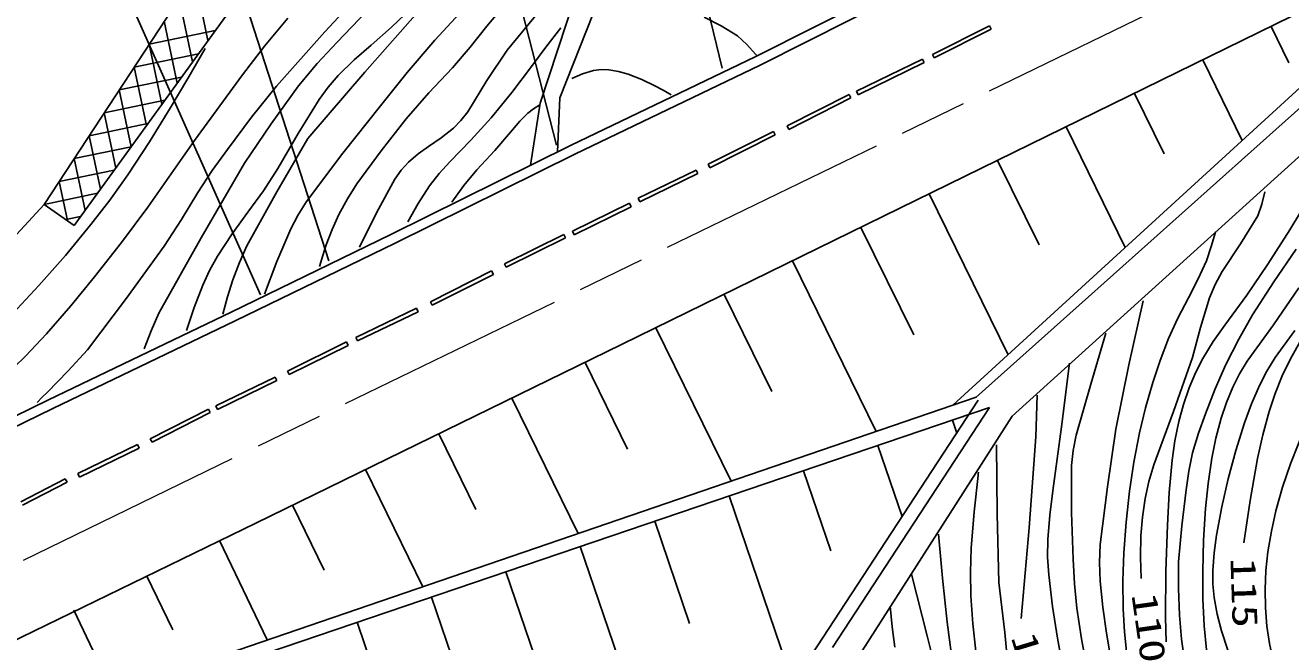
# Model space of a CAD drawing. Units: millimetres, scale not verified. Extents: x 40000 to 680000, y 20000 to 380000.
# Drawn here: x 491395 to 556766, y 279162 to 311026 of the extents above; entities that cross this region are included whole.
import ezdxf
from ezdxf.enums import TextEntityAlignment as Align

# ---------------------------------------------------------------- set-up
doc = ezdxf.new("R2010")
doc.units = ezdxf.units.MM
doc.header["$LTSCALE"] = 1000
doc.linetypes.add('CHAIN', pattern=[18.5, 12, -1.5, 3.5, -1.5])
for name, color, linetype, lineweight in [('M-BGD', 7, 'Continuous', 25), ('M-BGD-EXST', 7, 'Continuous', 25), ('M-BMK', 2, 'CHAIN', 13)]:
    doc.layers.add(name, color=color, linetype=linetype, lineweight=lineweight)
doc.styles.add('ＭＳ ゴシック', font='')
doc.styles.get('ＭＳ ゴシック').set_extended_font_data('MS Gothic')

msp = doc.modelspace()

# ---------------------------------------------------------------- linework, layer by layer
at = {"layer": 'M-BGD'}
for p, q in [((524374, 320843), (519009, 307269)), ((503338, 318495), (492373, 301769)), ((493922, 300681), (505878, 317220)), ((538267, 314022), (529133, 309418)), ((500127, 313596), (500827, 310232)), ((538489, 313574), (529354, 308970)), ((517989, 307008), (519867, 312695)), ((499351, 312414), (500033, 309135)), ((522199, 294520), (557677, 311910)), ((498576, 311231), (499240, 308038)), ((497801, 310048), (501205, 310756)), ((538262, 309523), (541210, 310997)), ((538352, 309344), (541300, 310818)), ((541300, 310818), (541210, 310997)), ((555757, 310969), (556677, 309092)), ((497801, 310048), (498447, 306941)), ((497025, 308865), (500336, 309554)), ((529133, 309418), (519560, 304815)), ((534336, 307619), (537750, 309281)), ((537837, 309102), (537750, 309281)), ((538262, 309523), (538352, 309344)), ((539311, 291382), (558890, 309306)), ((552224, 309238), (554266, 305073)), ((497025, 308865), (497654, 305844)), ((529354, 308970), (519780, 304366)), ((534424, 307439), (537837, 309102)), ((496250, 307683), (499467, 308352)), ((540520, 291796), (559242, 308550)), ((496250, 307683), (496861, 304746)), ((519009, 307269), (518897, 304486)), ((530746, 305823), (533955, 307452)), ((530836, 305645), (534045, 307274)), ((534045, 307274), (533955, 307452)), ((534336, 307619), (534424, 307439)), ((548692, 307506), (550222, 304385)), ((495475, 306500), (498598, 307150)), ((517499, 303792), (517989, 307008)), ((542382, 290820), (560044, 306828)), ((494699, 305317), (497729, 305948)), ((495475, 306500), (496068, 303649)), ((494699, 305317), (495275, 302552)), ((526673, 303845), (530048, 305542)), ((526763, 303666), (530138, 305363)), ((530138, 305363), (530048, 305542)), ((530746, 305823), (530836, 305645)), ((545160, 305775), (548218, 299536)), ((493924, 304134), (496860, 304745)), ((519560, 304815), (510278, 300210)), ((493924, 304134), (494482, 301455)), ((519780, 304366), (510498, 299761)), ((541627, 304043), (543767, 299678)), ((493149, 302952), (495991, 303543)), ((523059, 302086), (526055, 303545)), ((523147, 301907), (526142, 303366)), ((526142, 303366), (526055, 303545)), ((526673, 303845), (526763, 303666)), ((493149, 302952), (493570, 300928)), ((492373, 301769), (495122, 302341)), ((523059, 302086), (523147, 301907)), ((538095, 302311), (542170, 293999)), ((492373, 301769), (489495, 298648)), ((492373, 301769), (493922, 300681)), ((519664, 300379), (522613, 301824)), ((519752, 300200), (522701, 301645)), ((522701, 301645), (522613, 301824)), ((493495, 300981), (494253, 301139)), ((510278, 300210), (502023, 296192)), ((516154, 298697), (519217, 300214)), ((519306, 300035), (519217, 300214)), ((519664, 300379), (519752, 300200)), ((534563, 300580), (537289, 295019)), ((510498, 299761), (502240, 295742)), ((516243, 298518), (519306, 300035)), ((531030, 298848), (535354, 290027)), ((512331, 296737), (515483, 298328)), ((512421, 296558), (515574, 298149)), ((515574, 298149), (515483, 298328)), ((516154, 298697), (516243, 298518)), ((527498, 297117), (529961, 292092)), ((502023, 296192), (492596, 291662)), ((508466, 294892), (511598, 296399)), ((508553, 294712), (511684, 296219)), ((511684, 296219), (511598, 296399)), ((512331, 296737), (512421, 296558)), ((502240, 295742), (492813, 291211)), ((508466, 294892), (508553, 294712)), ((523966, 295385), (527852, 287458)), ((503309, 285292), (522199, 294520)), ((504935, 293155), (507990, 294658)), ((505023, 292976), (508078, 294479)), ((507990, 294658), (508078, 294479)), ((520310, 293597), (522500, 289114)), ((504935, 293155), (505023, 292976)), ((501231, 291351), (504305, 292845)), ((501318, 291172), (504392, 292665)), ((504392, 292665), (504305, 292845)), ((482276, 271850), (540520, 291796)), ((488298, 289554), (492596, 291662)), ((516532, 291751), (519951, 284752)), ((540625, 291647), (532000, 278452)), ((541210, 291264), (483544, 271677)), ((492813, 291211), (485819, 287824)), ((497853, 289648), (500860, 291181)), ((497944, 289470), (500951, 291003)), ((500951, 291003), (500860, 291181)), ((501231, 291351), (501318, 291172)), ((541210, 291264), (533102, 278859)), ((534231, 278065), (542382, 290820)), ((539288, 290611), (539514, 289948)), ((497853, 289648), (497944, 289470)), ((512754, 289906), (514667, 285990)), ((494104, 287852), (497198, 289350)), ((494191, 287672), (497285, 289170)), ((497198, 289350), (497285, 289170)), ((535444, 289305), (536692, 285631)), ((494104, 287852), (494191, 287672)), ((508976, 288060), (511934, 282006)), ((531599, 288000), (533004, 283865)), ((491161, 286394), (493459, 287587)), ((491253, 286217), (493551, 287410)), ((493551, 287410), (493459, 287587)), ((527755, 286694), (530715, 277978)), ((505198, 286215), (506834, 282866)), ((485241, 276499), (503309, 285292)), ((523910, 285388), (525707, 280098)), ((501428, 284391), (503888, 279251)), ((520066, 284082), (523095, 275164)), ((497664, 282590), (499014, 279770)), ((516222, 282776), (518060, 277365)), ((512377, 281471), (515475, 272350)), ((493900, 280788), (495939, 276529)), ((508533, 280165), (510412, 274632))]:
    msp.add_line(p, q, dxfattribs=at)
for points in [[(523290, 326780), (522586, 325844), (521929, 324870), (521461, 324028), (521041, 323145), (520494, 321942), (519894, 320767), (519377, 319901), (518810, 319069), (518157, 318225), (517457, 317419), (516380, 316282), (515252, 315180), (513572, 313608), (511935, 311995), (508934, 308599), (505985, 305170), (504391, 302418), (502847, 299632), (502454, 298766), (502113, 297870), (501843, 296985), (501606, 296089)], [(503748, 297123), (504397, 298824), (505105, 300512), (505488, 301233), (505922, 301925), (507807, 304414), (509739, 306866), (511125, 308584), (512558, 310263), (515114, 313045), (517628, 315871), (518648, 317200), (519720, 318497), (520941, 319975), (522208, 321411), (522609, 321756), (523031, 322094)], [(521923, 318400), (521196, 317882), (520504, 317315), (519983, 316785), (519504, 316211), (518512, 314869), (517473, 313568), (516336, 312293), (515246, 310981), (514376, 309889), (513459, 308834), (512244, 307534), (511075, 306196), (509776, 304535), (508527, 302838), (508036, 302062), (507592, 301247), (507239, 300476), (506939, 299675), (506762, 299126), (506593, 298563)], [(508661, 299561), (509543, 301325), (510487, 303074), (510819, 303532), (511198, 303951), (511687, 304378), (512217, 304761), (512884, 305211), (513516, 305709), (513900, 306110), (514248, 306560), (515242, 308164), (516286, 309734), (517668, 311415), (519012, 313145), (519415, 313745), (519868, 314312), (520216, 314634), (520593, 314928)], [(509432, 313467), (506877, 310695), (504365, 307882), (503085, 306270), (501845, 304613), (501056, 303518), (500311, 302382), (499466, 300979), (498571, 299609), (496616, 296915), (494612, 294256), (493600, 293141), (492535, 292058), (492272, 291797), (492001, 291529)], [(497542, 294300), (497892, 295233), (498298, 296142), (500482, 300036), (502722, 303904), (504089, 305924), (505503, 307905), (506474, 309047), (507499, 310157), (509780, 312552)], [(499726, 295244), (500115, 296436), (500558, 297598), (500918, 298359), (501331, 299091), (502084, 300239), (502899, 301370), (503692, 302475), (504442, 303623), (505485, 305431), (506570, 307190), (507040, 307826), (507563, 308431), (508392, 309236), (509267, 310002), (510317, 310924), (511323, 311889)], [(490263, 292817), (491397, 293927), (492489, 295079), (493751, 296525), (494973, 298019), (496372, 299804), (497729, 301633), (500143, 305068), (502608, 308471), (503759, 309945), (504963, 311389)], [(526468, 311441), (527341, 310992), (528189, 310487), (528670, 310039), (529123, 309534), (529169, 309480), (529216, 309426)], [(511160, 300873), (511693, 301815), (512281, 302729), (512777, 303364), (513328, 303970), (514414, 305082), (515459, 306239), (516522, 307546), (517538, 308890), (518289, 309887), (519055, 310888)], [(483189, 287420), (484081, 288695), (485027, 289942), (486038, 291140), (487094, 292299), (489617, 294917), (492098, 297578), (493465, 299130), (494784, 300720), (495758, 301985), (496691, 303296), (497812, 305000), (498882, 306735), (499793, 308274), (500692, 309821)], [(519632, 308279), (520182, 308511), (520750, 308686), (521139, 308737), (521536, 308729), (522045, 308646), (522546, 308503), (523242, 308230), (523914, 307900), (524343, 307668), (524767, 307429)], [(513427, 301888), (514051, 302741), (514722, 303555), (515658, 304561), (516561, 305619), (516939, 306070), (517358, 306476), (517657, 306701), (517970, 306912)], [(549033, 282436), (549000, 283527), (549027, 284630), (549109, 285600), (549252, 286561), (549442, 287441), (549690, 288303), (550719, 291065), (551691, 293848), (552103, 295410), (552571, 296946), (552871, 297626), (553231, 298291), (554178, 299724), (555063, 301175), (555270, 301778), (555437, 302412)], [(550339, 279160), (550303, 280422), (550324, 282803), (550405, 285189), (550492, 286870), (550640, 288553), (550784, 289553), (550987, 290545), (551228, 291427), (551525, 292291), (551849, 293056), (552231, 293802), (552769, 294678), (553364, 295531), (554500, 297084), (555589, 298676), (556727, 300459), (557817, 302278)], [(554341, 284277), (554665, 286456), (555050, 288632), (555320, 289858), (555648, 291067), (555958, 291996), (556323, 292902), (556755, 293788), (557241, 294648), (558152, 296062), (559112, 297443), (560688, 299691), (562228, 301978)], [(548295, 278485), (548172, 279667), (548107, 280866), (548096, 282308), (548144, 283750), (548260, 285345), (548436, 286945), (548665, 288451), (548955, 289954), (549267, 291256), (549640, 292553), (550021, 293702), (550458, 294829), (550944, 295893), (551489, 296943), (551977, 297885), (552413, 298858), (552663, 299583), (552874, 300334)], [(557046, 299449), (555892, 297772), (554791, 296065), (554080, 294797), (553421, 293496), (552866, 292236), (552362, 290941), (551997, 289944), (551689, 288932), (551496, 287986), (551360, 287016), (551136, 285158), (550971, 283289), (550970, 281909), (551030, 280531), (551129, 279297), (551289, 278072)], [(552422, 278742), (552295, 279974), (552227, 281379), (552220, 282787), (552265, 284418), (552371, 286056), (552503, 287348), (552696, 288642), (552907, 289682), (553179, 290712), (553450, 291530), (553777, 292323), (554124, 293005), (554525, 293659), (555884, 295545), (557190, 297461)], [(549140, 296790), (548404, 293478), (547728, 290149), (547294, 287173), (546921, 284186), (546896, 283249), (546931, 282300), (547060, 280953), (547250, 279602), (547512, 278063), (547832, 276539), (548975, 272504), (550063, 268442), (550719, 265753), (551372, 263054)], [(549998, 262754), (548763, 267585), (547494, 272414), (546847, 275060), (546255, 277735), (545959, 279308), (545722, 280898), (545592, 282159), (545522, 283434), (545448, 285845), (545435, 288262), (545529, 289050), (545682, 289831), (546448, 292473), (547208, 295116)], [(556976, 295255), (555968, 293852), (555531, 293139), (555147, 292398), (554742, 291455), (554387, 290474), (553936, 289038), (553544, 287585), (553211, 286137), (552936, 284667), (552809, 283752), (552743, 282838), (552751, 282145), (552820, 281446), (552975, 280586), (553193, 279722), (554432, 275925), (555602, 272146), (556154, 270257), (556767, 268375)], [(548637, 262309), (548388, 264097), (548080, 265875), (547716, 267502), (547292, 269127), (546327, 272428), (545420, 275741), (545042, 277537), (544722, 279348), (544462, 280981), (544263, 282620), (544211, 283535), (544220, 284450), (544318, 285703), (544478, 286964), (544928, 290269), (545340, 293568)], [(542836, 280354), (543250, 285054), (543604, 289754), (543636, 290822), (543661, 291901)], [(557335, 273965), (556548, 275977), (556177, 277067), (555864, 278174), (555671, 279064), (555537, 279973), (555460, 280911), (555442, 281864), (555485, 282835), (555588, 283812), (555767, 284877), (556005, 285930), (556349, 287153), (556751, 288358), (557553, 290364)], [(541563, 289332), (541597, 285778), (541692, 282215), (541997, 279645), (542243, 277059), (542367, 275926), (542552, 274796), (542796, 273821), (543101, 272850), (543681, 271173), (544204, 269479), (544479, 268593), (544812, 267729), (545339, 266606), (545809, 265463), (546115, 264483), (546367, 263473), (546565, 262538), (546748, 261588)], [(544997, 261609), (544134, 264883), (543214, 268142), (542514, 270828), (541756, 273500), (541293, 274927), (540888, 276368), (540662, 277513), (540495, 278670), (540341, 280093), (540246, 281528), (540223, 282765), (540261, 284001), (540408, 285874), (540616, 287755), (540625, 287835), (540636, 287924)], [(543555, 261219), (542523, 264321), (541547, 267449), (540997, 269401), (540505, 271367), (540098, 273282), (539747, 275218), (539350, 277686), (539011, 280172), (538775, 282438), (538576, 284718)], [(542112, 260655), (541111, 264734), (540167, 268833), (539766, 270922), (539422, 273032), (539146, 274595), (538811, 276149), (538000, 279398), (537168, 282646)], [(536075, 280992), (536183, 279930), (536321, 278873)]]:
    msp.add_lwpolyline(points, dxfattribs=at)
at = {"layer": 'M-BGD-EXST'}
for p, q in [((527387, 308808), (518081, 347363)), ((508407, 345388), (518845, 304822)), ((507075, 298843), (495022, 336238)), ((497087, 311621), (503542, 297099))]:
    msp.add_line(p, q, dxfattribs=at)
at = {"layer": 'M-BMK'}
msp.add_line((491296, 283383), (551171, 312483), dxfattribs=at)

# ---------------------------------------------------------------- texts
at = {"layer": 'M-BGD', "style": 'ＭＳ ゴシック', "width": 1.35}
for s, rotation, p in [('115', 271.9, (553257, 283480)), ('110', 278.1, (548146, 281540)), ('105', 287, (541924, 279279))]:
    msp.add_text(s, height=1320, rotation=rotation, dxfattribs=at).set_placement(p, align=Align.BOTTOM_LEFT)

doc.saveas('drawing.dxf')
